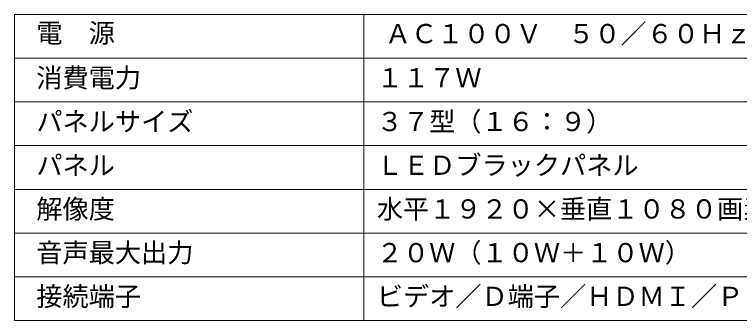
# Model space of a CAD drawing. Units: millimetres, scale not verified. Extents: x -62 to 63, y -57 to 57.
# Drawn here: x -62.5 to 20.6, y -56.5 to -21.5 of the extents above; entities that cross this region are included whole.
import ezdxf
from ezdxf.enums import TextEntityAlignment as Align

# ---------------------------------------------------------------- set-up
doc = ezdxf.new("R2010")
doc.units = ezdxf.units.MM
doc.header["$LTSCALE"] = 0.125
doc.layers.add('0-2_WAKU', color=1, linetype='Continuous', lineweight=18)
doc.layers.add('0-3_MOJI1', color=7, linetype='Continuous')
doc.styles.add('ＭＳ ゴシック', font='')
doc.styles.get('ＭＳ ゴシック').set_extended_font_data('MS Gothic')

msp = doc.modelspace()

# ---------------------------------------------------------------- linework, layer by layer
at = {"layer": '0-2_WAKU', "color": 4}
for p, q in [((-62.4705, -21.5478), (-62.4705, -56.5478)), ((-62.4705, -21.5478), (62.5295, -21.5478)), ((-22.4705, -21.5478), (-22.4705, -56.5478)), ((62.5295, -56.5478), (-62.4705, -56.5478))]:
    msp.add_line(p, q, dxfattribs=at)
at = {"layer": '0-2_WAKU'}
for p, q in [((-62.4705, -26.5478), (62.5295, -26.5478)), ((-62.4705, -31.5478), (62.5295, -31.5478)), ((-62.4705, -36.5478), (62.5295, -36.5478)), ((-62.4705, -41.5478), (62.5295, -41.5478)), ((-62.4705, -46.5478), (62.5295, -46.5478)), ((-62.4705, -51.5478), (62.5295, -51.5478))]:
    msp.add_line(p, q, dxfattribs=at)

# ---------------------------------------------------------------- texts
at = {"layer": '0-3_MOJI1', "style": 'ＭＳ ゴシック'}
for s, p in [('電\u3000源', (-59.9705, -25.4227)), ('ＡＣ１００Ｖ\u3000５０／６０Ｈｚ ', (-20.0399, -25.4915)), ('消費電力', (-59.9705, -30.5478)), ('１１７Ｗ', (-20.9705, -30.5478)), ('パネルサイズ', (-59.9705, -35.5478)), ('３７型（１６：９）', (-20.9705, -35.5478)), ('ＬＥＤブラックパネル', (-20.9705, -40.5478)), ('パネル', (-59.9705, -40.5478)), ('解像度', (-59.9705, -45.5478)), ('水平１９２０×垂直１０８０画素', (-20.9705, -45.5478)), ('２０Ｗ（１０Ｗ＋１０Ｗ）', (-20.9705, -50.5478)), ('音声最大出力', (-59.9705, -50.5478)), ('接続端子', (-59.9705, -55.5478)), ('ビデオ／Ｄ端子／ＨＤＭＩ／ＰＣ／ＲＪ４５／光', (-20.9705, -55.5478))]:
    msp.add_text(s, height=2.199, dxfattribs=at).set_placement(p, align=Align.BOTTOM_LEFT)

doc.saveas('drawing.dxf')
